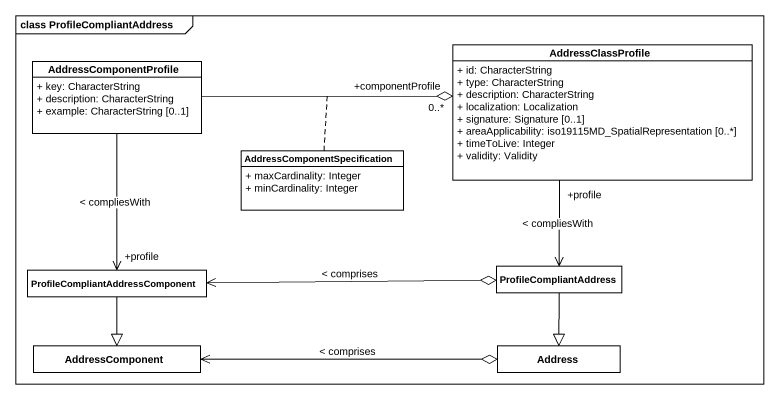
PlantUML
@startuml
mainframe class ProfileCompliantAddress
hide circle
hide empty members
skinparam classAttributeIconSize 0
class AddressClassProfile {
  + id: CharacterString
  + type: CharacterString
  + description: CharacterString
  + localization: Localization
  + signature: Signature [0..1]
  + areaApplicability: iso19115MD_SpatialRepresentation [0..*]
  + timeToLive: Integer
  + validity: Validity
}
class AddressComponentProfile {
  + key: CharacterString
  + description: CharacterString
  + example: CharacterString [0..1]
}
class "AddressComponentSpecification" as AddressComponentSpecificatio {
  + maxCardinality: Integer
  + minCardinality: Integer
}
class "ProfileCompliantAddressComponent" as ProfileCompliantAddressCompo
class ProfileCompliantAddress
class AddressComponent
class Address
AddressClassProfile "+profile" --> ProfileCompliantAddress : < compliesWith
AddressComponentProfile -right-o "+componentProfile\n0..*" AddressClassProfile
(AddressComponentProfile, AddressClassProfile) .. AddressComponentSpecificatio
AddressComponentProfile --> "+profile" ProfileCompliantAddressCompo : < compliesWith
ProfileCompliantAddressCompo <-right-o ProfileCompliantAddress : < comprises
ProfileCompliantAddressCompo --|> AddressComponent
ProfileCompliantAddress --|> Address
AddressComponent <-right-o Address : < comprises
Address -left- AddressComponent
@enduml
